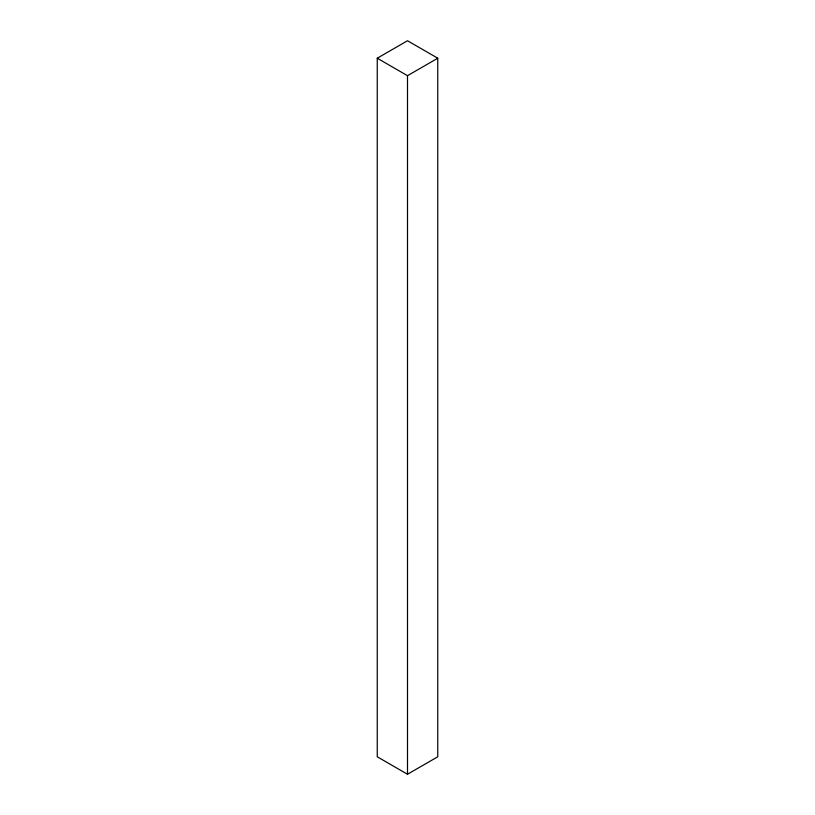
<?xml version="1.0" encoding="UTF-8"?>
<svg xmlns="http://www.w3.org/2000/svg" width="815" height="815" viewBox="0 0 815 815"><rect width="100%" height="100%" fill="white"/><g stroke="black" fill="none" stroke-linecap="round" stroke-linejoin="round"><path stroke-width="1.22" d="M377.253 58.211L407.5 40.75L437.747 58.211L437.747 756.789L407.5 774.25L377.253 756.789L377.253 58.211L407.5 75.683L437.747 58.211M407.5 75.683L407.5 774.25"/></g></svg>
